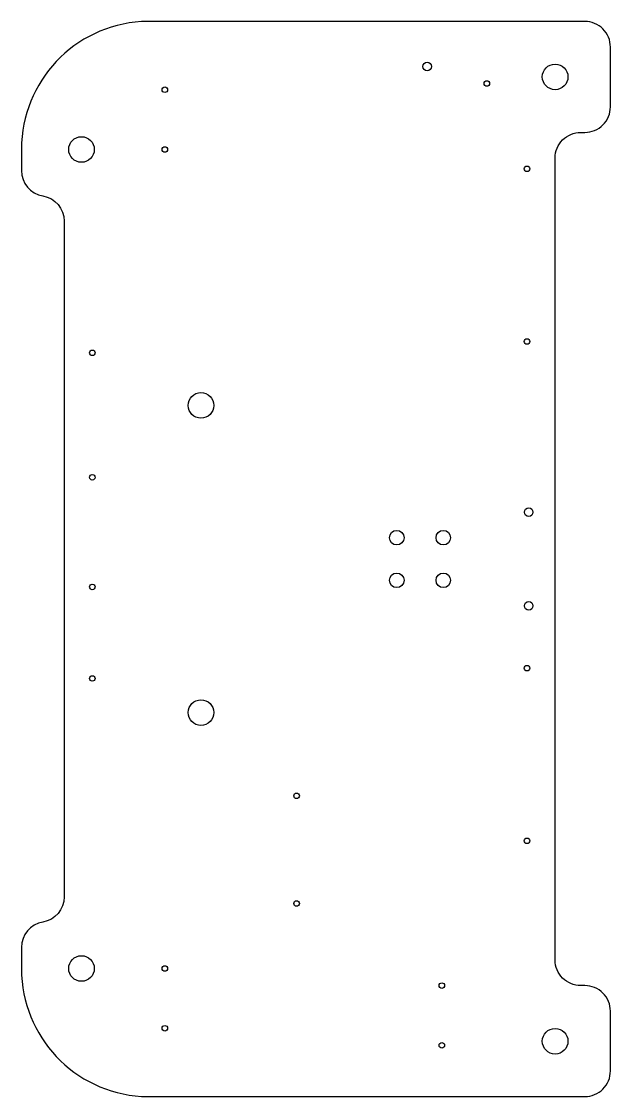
# Model space of a CAD drawing. Header units: millimetres. Extents: x -63 to 6, y -16 to 110.
import ezdxf

# ---------------------------------------------------------------- set-up
doc = ezdxf.new("R2010")
doc.units = ezdxf.units.MM

msp = doc.modelspace()

# ---------------------------------------------------------------- linework, layer by layer
msp.add_lwpolyline([(-48.45, 110, 0.395396), (-62.52, 95.06), (-62.52, 92.52, 0.365977), (-60.02, 89.56, -0.365977), (-57.52, 86.6), (-57.52, 7.4, -0.365977), (-60.02, 4.44, 0.365977), (-62.52, 1.48), (-62.52, -1.06, 0.395396), (-48.45, -16), (3.48, -16, 0.414214), (6.48, -13), (6.48, -6, 0.414214), (3.48, -3), (3, -3, -0.414214), (0, 0), (0, 94, -0.414214), (3, 97), (3.48, 97, 0.414214), (6.48, 100), (6.48, 107, 0.414214), (3.48, 110)], format="xyb", close=True)
for centre, radius in [((-15, 104.73), 0.5), ((0, 103.51), 1.5), ((-45.72, 102), 0.325), ((-8, 102.73), 0.325), ((-55.49, 95), 1.5), ((-45.72, 95), 0.325), ((-3.3, 92.73), 0.325), ((-3.3, 72.49), 0.325), ((-54.22, 71.16), 0.325), ((-41.49, 65), 1.5), ((-54.22, 56.58), 0.325), ((-3.1, 52.5), 0.5), ((-18.55, 49.5), 0.85), ((-13.1, 49.5), 0.85), ((-18.55, 44.5), 0.85), ((-13.1, 44.5), 0.85), ((-54.22, 43.73), 0.325), ((-3.1, 41.5), 0.5), ((-3.3, 34.21), 0.325), ((-54.22, 33), 0.325), ((-41.49, 29), 1.5), ((-30.29, 19.24), 0.325), ((-3.3, 13.97), 0.325), ((-30.29, 6.62), 0.325), ((-55.49, -1), 1.5), ((-45.72, -1), 0.325), ((-13.27, -3), 0.325), ((-45.72, -8), 0.325), ((0, -9.52), 1.5), ((-13.27, -10), 0.325)]:
    msp.add_circle(centre, radius)

doc.saveas('drawing.dxf')
